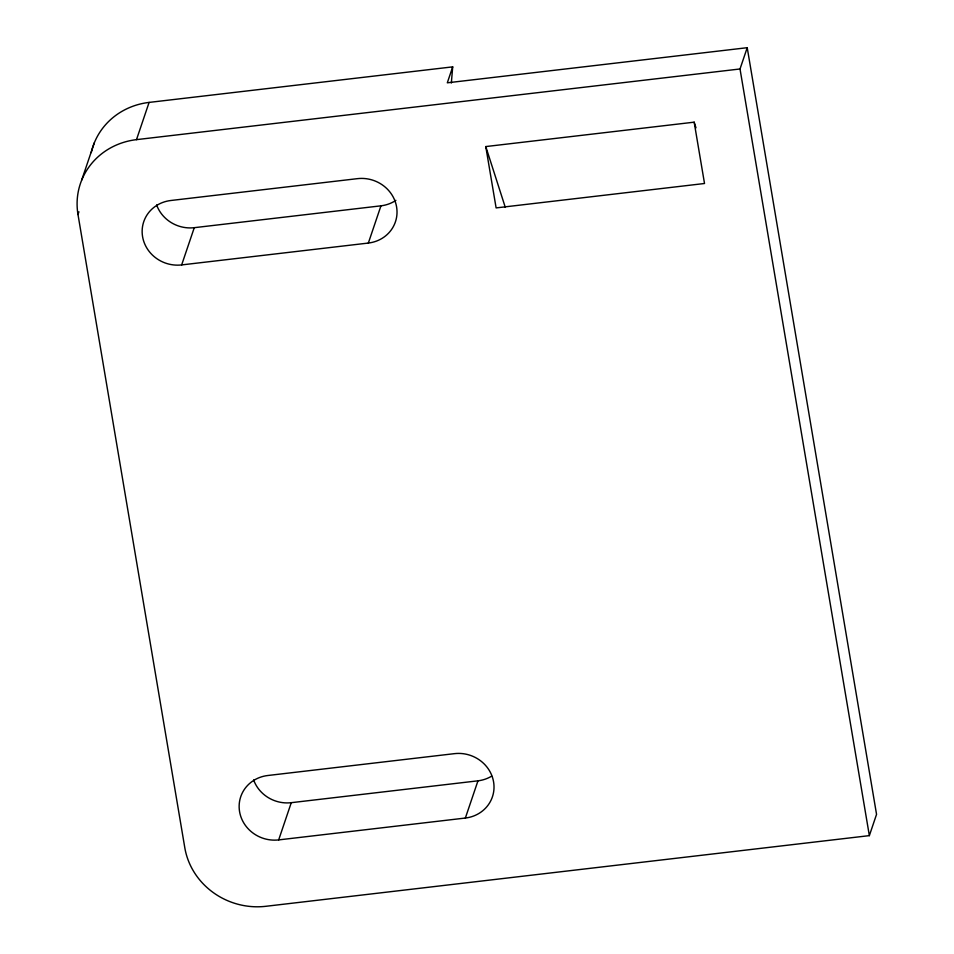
<?xml version="1.0" encoding="UTF-8"?>
<svg xmlns="http://www.w3.org/2000/svg" width="954" height="954" viewBox="0 0 954 954"><rect width="100%" height="100%" fill="white"/><g stroke="black" fill="none" stroke-linecap="round" stroke-linejoin="round"><path stroke-width="1.43" d="M451.337 83.022L452.697 66.863L149.098 102.412A71.109 66.78 18.7 0 0 91.25 152.58M81.698 180.079L94.303 142.85M452.697 66.863L447.307 82.819L747.221 47.7L876.547 814.358L869.356 835.632L265.832 906.3A71.109 66.78 18.7 0 1 184.802 847.736L77.99 214.543L78.92 211.788M77.99 214.543A71.109 66.78 18.7 0 1 136.494 139.642L149.098 102.412M181.665 264.914L368.351 243.055A34.308 32.221 18.7 0 0 396.59 206.911A34.308 32.221 18.7 0 0 357.488 178.648L170.802 200.507A34.308 32.221 18.7 0 0 142.575 236.652A34.308 32.221 18.7 0 0 181.665 264.914L194.27 227.684L380.956 205.825A34.308 32.221 18.7 0 0 395.898 200.364M368.351 243.055L380.956 205.825M278.675 839.902L465.361 818.043A34.308 32.221 18.7 0 0 493.588 781.91A34.308 32.221 18.7 0 0 454.498 753.648L267.812 775.507A34.308 32.221 18.7 0 0 239.573 811.651A34.308 32.221 18.7 0 0 278.675 839.902L291.268 802.684L477.966 780.825A34.308 32.221 18.7 0 0 491.68 776.139M465.361 818.043L477.966 780.825M869.356 835.632L740.018 68.974L747.221 47.7M136.494 139.642L740.018 68.974M694.166 122.172L704.517 183.502L496.116 207.912L485.777 146.57L694.166 122.172L695.991 127.836M485.777 146.57L505.31 207.4M291.268 802.684A34.308 32.221 18.7 0 1 253.633 779.955M194.27 227.684A34.308 32.221 18.7 0 1 156.635 204.967"/></g></svg>
